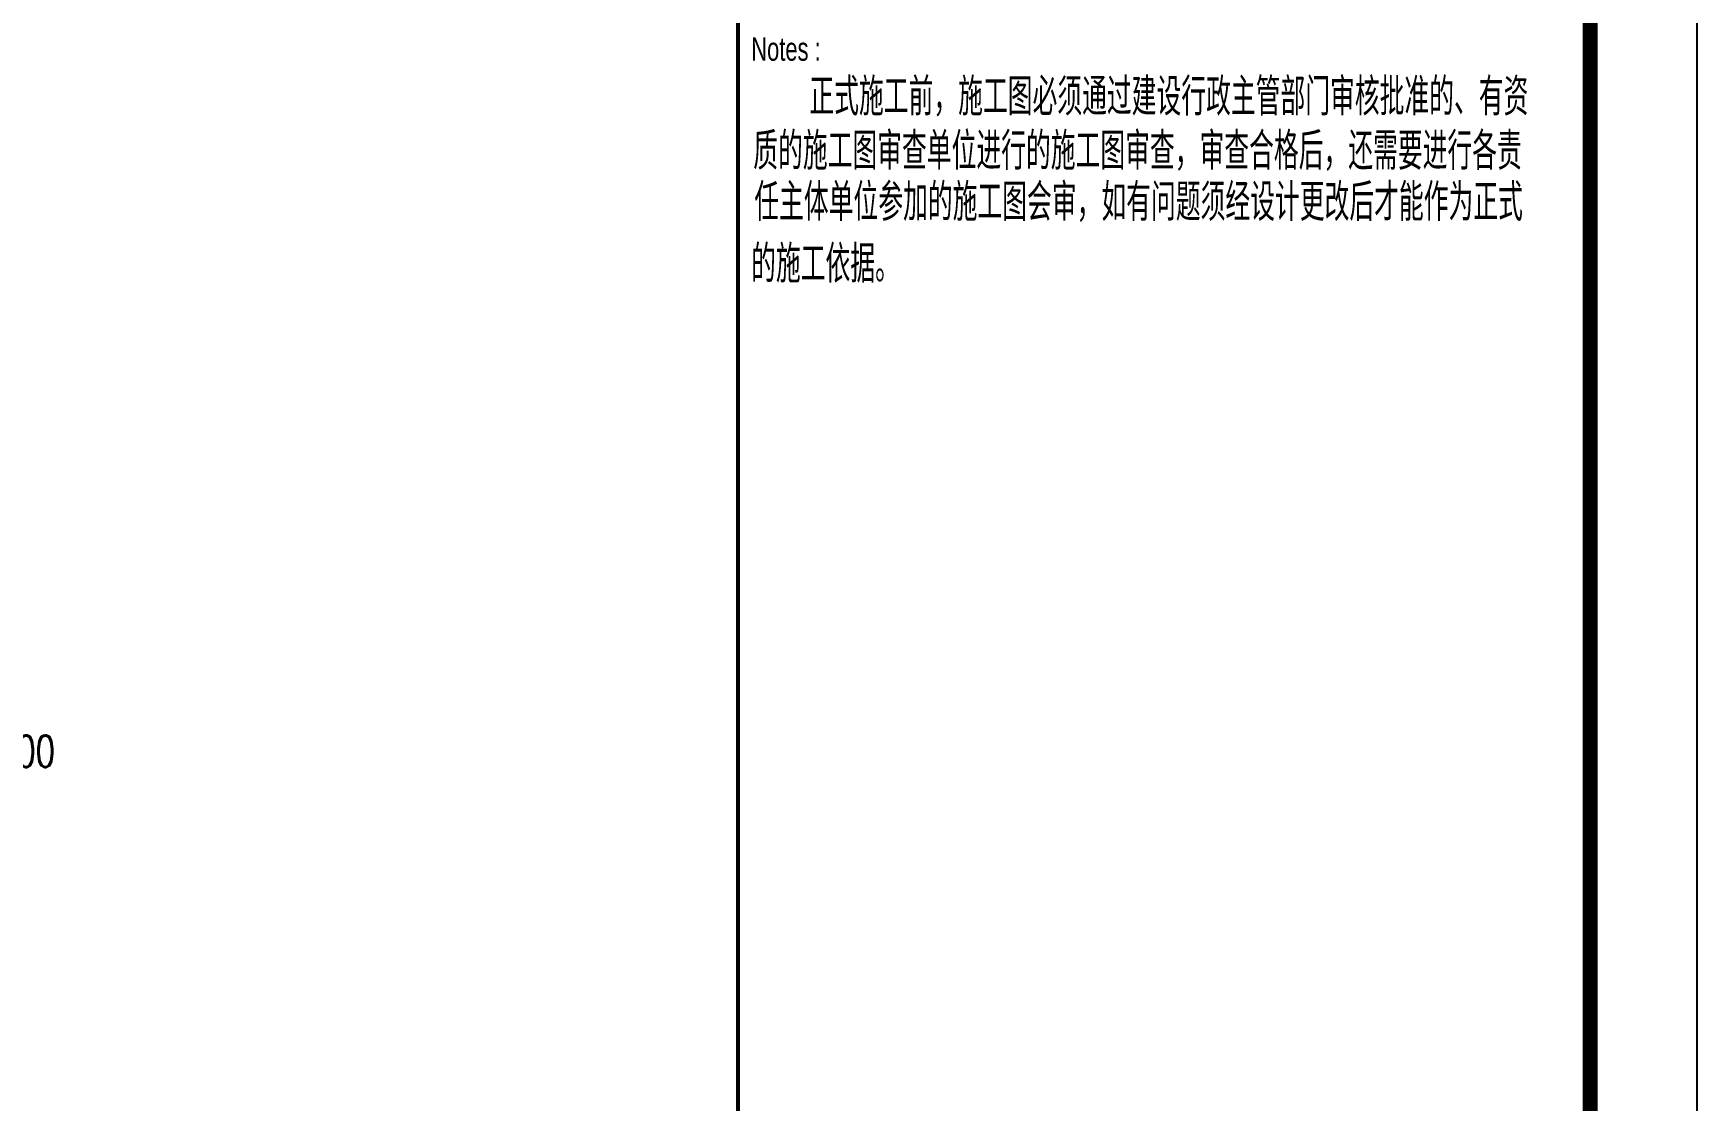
# Model space of a CAD drawing. Extents: x -59851 to 653804, y -249523 to 437614.
# Drawn here: x 10951 to 26567, y -205149 to -195127 of the extents above; entities that cross this region are included whole.
import ezdxf
from ezdxf.enums import TextEntityAlignment as Align

# ---------------------------------------------------------------- set-up
doc = ezdxf.new("R2010")
doc.units = 0
doc.header["$LTSCALE"] = 1000
doc.header["$MEASUREMENT"] = 0
for name, color, linetype in [('A-第三道尺寸线', 105, 'Continuous'), ('LABEL_FIXBOX_PM', 7, 'Continuous'), ('LABEL_FIXTXT_PM', 3, 'Continuous'), ('LABEL_TXT_PM', 1, 'Continuous')]:
    doc.layers.add(name, color=color, linetype=linetype)
doc.styles.add('_TCH_DIM_T3', font='SIMPLEX.shx', dxfattribs={"width": 0.705882, "bigfont": 'GBCBIG.shx'})
doc.styles.add('LABEL_FIXTXT_PM', font='pm_njadri_r.shx', dxfattribs={"width": 0.7, "bigfont": 'pm_njadri_hztxt.shx'})
doc.styles.add('LABEL_TXT_PM', font='pm_njadri_romans1.shx', dxfattribs={"width": 0.7, "bigfont": 'pm_njadri_hztxt.shx'})
doc.dimstyles.new('_TCH_ARCH&&100', dxfattribs={"dimtxt": 297.5, "dimasz": 100, "dimexe": 250, "dimexo": 300, "dimgap": 100, "dimtad": 1, "dimdec": 0, "dimzin": 0, "dimdsep": 46, "dimtxsty": '_TCH_DIM_T3', "dimblk": 'ARCHTICK', "dimcen": 0.09, "dimclrt": 7, "dimazin": 2, "dimtfac": 1, "dimtdec": 0, "dimtix": 1, "dimtmove": 2, "dimatfit": 3, "dimfxl": 0, "dimtolj": 1, "dimtzin": 0, "dimarcsym": 0})

# ---------------------------------------------------------------- blocks, each defined once
blk = doc.blocks.new('PMSheet_A1_20150113_5-3892016032414355901')
at = {"layer": 'LABEL_FIXBOX_PM'}
blk.add_lwpolyline([(0, 594), (841, 594), (841, 0), (0, 0)], close=True, dxfattribs=at)
at = {"layer": 'LABEL_FIXBOX_PM', "const_width": 1.4}
blk.add_lwpolyline([(831, 584), (25, 584), (25, 10), (831, 10)], close=True, dxfattribs=at)
at = {"layer": 'LABEL_FIXBOX_PM', "const_width": 0.35}
blk.add_lwpolyline([(751, 10), (751, 584)], dxfattribs=at)
at = {"layer": 'LABEL_FIXTXT_PM', "style": 'LABEL_FIXTXT_PM', "width": 0.7}
for s, height, p in [('Notes :', 2.2, (752.24, 541.21)), ('正式施工前，施工图必须通过建设行政主管部门审核批准的、有资', 3.5, (757.7, 536.07)), ('质的施工图审查单位进行的施工图审查，审查合格后，还需要进行各责', 3.5, (752.43, 530.97)), ('任主体单位参加的施工图会审，如有问题须经设计更改后才能作为正式', 3.5, (752.53, 526.17)), ('的施工依据。', 3.5, (752.23, 520.37))]:
    blk.add_text(s, height=height, dxfattribs=at).set_placement(p)
at = {"layer": 'LABEL_TXT_PM', "style": 'LABEL_TXT_PM'}
for tag, height, width, p in [('修改图应说明理由', 4.5, 0.7, (788.35, 468.8)), ('出图章签名', 4.5, 0.7, (759.46, 338.09)), ('建设单位_U01', 4.5, 0.7, (800.9, 212.14)), ('建设单位', 4.5, 0.7, (800.9, 210.2)), ('建设单位_D01', 4.5, 0.7, (800.9, 207.4)), ('项目名称_U01', 4.5, 0.7, (800.9, 200.42)), ('项目名称', 4.5, 0.7, (800.9, 198.19)), ('项目名称_D01', 4.5, 0.7, (800.9, 195.3)), ('设计编号', 4.5, 0.6, (780.76, 187.9)), ('分项号', 4.5, 0.6, (820.26, 188)), ('项目经理', 4.5, 0.7, (780.26, 172)), ('项目经理签名', 4.5, 0.7, (810.18, 172.26)), ('审定', 4.5, 0.7, (780.26, 163.9)), ('审定签名', 4.5, 0.7, (810.18, 164.16)), ('审核', 4.5, 0.7, (780.26, 156)), ('审核签名', 4.5, 0.7, (810.18, 156.26)), ('项目负责签名', 4.5, 0.7, (810.18, 148.26)), ('项目负责', 4.5, 0.7, (780.26, 148)), ('专业负责签名', 4.5, 0.7, (810.18, 140.26)), ('专业负责', 4.5, 0.7, (780.26, 140)), ('校对', 4.5, 0.7, (780.26, 131.9)), ('校对签名', 4.5, 0.7, (810.18, 132.16)), ('设计', 4.5, 0.7, (780.26, 124)), ('设计签名', 4.5, 0.7, (810.18, 124.26)), ('绘制', 4.5, 0.7, (780.26, 115.9)), ('绘制签名', 4.5, 0.7, (810.18, 116.16)), ('方案_01', 4.5, 0.7, (780.26, 95.9)), ('方案_01签名', 4.5, 0.7, (810.18, 96.16)), ('方案_02', 4.5, 0.7, (780.26, 87.9)), ('方案_02签名', 4.5, 0.7, (810.18, 88.16)), ('方案_03', 4.5, 0.7, (780.29, 79.9)), ('方案_03签名', 4.5, 0.7, (810.2, 80.16)), ('方案_04', 4.5, 0.7, (780.26, 71.9)), ('方案_04签名', 4.5, 0.7, (810.18, 72.16)), ('图名_U02', 4.5, 0.7, (790.5, 60.2)), ('图名_U01', 4.5, 0.7, (790.5, 54.2)), ('图名', 4.5, 0.7, (790.5, 47.96)), ('图名_D01', 4.5, 0.7, (790.5, 42.4)), ('图名_D02', 4.5, 0.7, (790.5, 37)), ('图号', 3.5, 0.7, (760.97, 20.95)), ('图档号', 3.5, 0.7, (781.1, 20.95)), ('日期', 3.5, 0.7, (801.07, 20.95)), ('版本号', 3.5, 0.7, (820.27, 20.95))]:
    blk.add_attdef(tag, text='', height=height, dxfattribs=dict(at, width=width)).set_placement(p, align=Align.CENTER)
blk = doc.blocks.new('_ArchTick')
at = {"color": 0, "linetype": 'ByBlock', "const_width": 0.4}
blk.add_lwpolyline([(-0.5, -0.5), (0.5, 0.5)], dxfattribs=at)
blk = doc.blocks.new('*D1376')
at = {"layer": 'A-第三道尺寸线', "color": 0, "lineweight": -2, "transparency": 16777216}
for p, q in [((10509, -202873), (10509, -201893)), ((10609, -202873), (10609, -201893)), ((10509, -202143), (10409, -202143)), ((10509, -202143), (10609, -202143)), ((10609, -202143), (10709, -202143))]:
    blk.add_line(p, q, dxfattribs=at)
at = {"layer": 'Defpoints', "color": 0, "transparency": 16777216}
for p in [(10609, -202143), (10509, -203173), (10609, -203173)]:
    blk.add_point(p, dxfattribs=at)
at = {"layer": 'A-第三道尺寸线', "color": 0, "lineweight": -2, "transparency": 16777216, "xscale": 100, "yscale": 100, "zscale": 100}
blk.add_blockref('_ArchTick', (10509, -202143), dxfattribs=at)
at = {"layer": 'A-第三道尺寸线', "color": 0, "lineweight": -2, "transparency": 16777216, "xscale": 100, "yscale": 100, "zscale": 100, "rotation": 180}
blk.add_blockref('_ArchTick', (10609, -202143), dxfattribs=at)
at = {"layer": 'A-第三道尺寸线', "color": 7, "transparency": 16777216, "insert": (10884, -201868), "char_height": 297.5, "attachment_point": 5, "style": '_TCH_DIM_T3'}
blk.add_mtext('\\A1;100', dxfattribs=at)

msp = doc.modelspace()

# ---------------------------------------------------------------- block references
at = {"xscale": 100, "yscale": 100, "zscale": 100}
msp.add_blockref('PMSheet_A1_20150113_5-3892016032414355901', (-57533.4, -249505.4), dxfattribs=at)

# ---------------------------------------------------------------- dimensions: what is measured, and where the dimension line sits
at = {"layer": 'A-第三道尺寸线'}
dim = msp.add_linear_dim(base=(10609, -202142.5), p1=(10509, -203172.5), p2=(10609, -203172.5), angle=0, dimstyle='_TCH_ARCH&&100', dxfattribs=at)
dim.commit()
dim.dimension.update_dxf_attribs({"geometry": '*D1376', "text_midpoint": (10884, -201867.5), "dimtype": 161})

doc.saveas('drawing.dxf')
